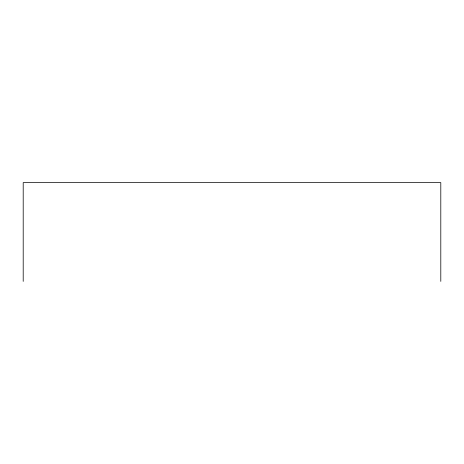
<?xml version="1.0" encoding="UTF-8"?>
<svg xmlns="http://www.w3.org/2000/svg" width="464" height="464" viewBox="0 0 464 464"><rect width="100%" height="100%" fill="white"/><g stroke="black" fill="none" stroke-linecap="round" stroke-linejoin="round"><path stroke-width="0.7" d="M440.8 281.387L440.8 182.613L23.2 182.613L23.2 281.387"/></g></svg>
